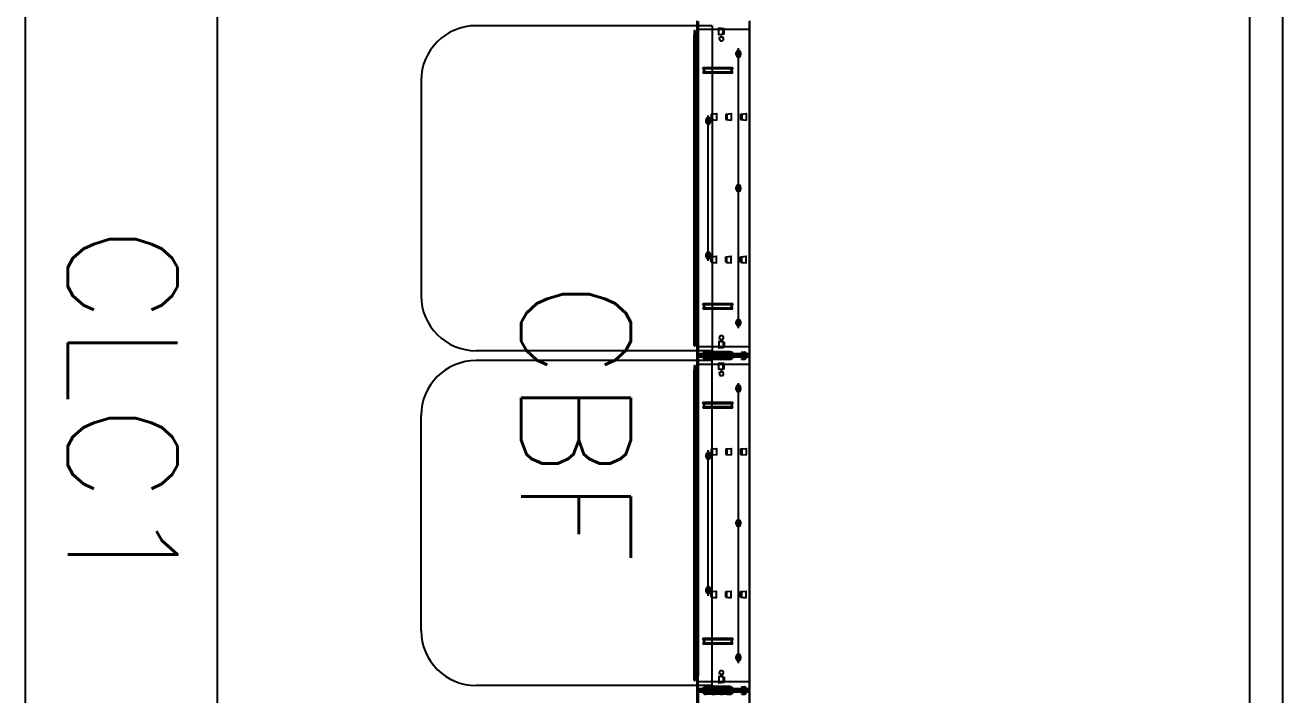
# Model space of a CAD drawing. Header units: millimetres. Extents: x -69706 to 52883, y -6882 to 68885.
# Drawn here: x -29707 to -27415, y 32001 to 33221 of the extents above; entities that cross this region are included whole.
import ezdxf

# ---------------------------------------------------------------- set-up
doc = ezdxf.new("R2010")
doc.units = ezdxf.units.MM
doc.layers.add('XFM1Q40$0$TYPE14X10', color=7, linetype='Continuous')
doc.styles.add('XFM1Q40$0$LSP', font='SIMPLEX.shx', dxfattribs={"bigfont": 'chineset.shx'})

# ---------------------------------------------------------------- blocks, each defined once
blk = doc.blocks.new('XFM1Q40$0$A$C10876e96')
at = {"layer": 'XFM1Q40$0$TYPE14X10', "color": 22}
for p, q in [((11918.2, 0), (11918.2, 4100)), ((11858.2, 60), (11858.2, 4040)), ((9626.6, 3790), (9626.6, 90)), ((9976.6, 3790), (9976.6, 90)), ((10851.3, 2660), (10851.3, 2636.5)), ((10851.3, 2636.5), (10851.3, 2660)), ((10851.3, 2050), (10851.3, 2658.5)), ((10852.8, 2658.5), (10852.8, 2635)), ((10946.3, 2660), (10946.3, 2051.5)), ((10946.3, 2660), (10946.3, 2644)), ((10946.3, 2050), (10946.3, 2658.5)), ((10878.2, 2651), (10448.2, 2651)), ((10845.8, 2642), (10845.8, 2635)), ((10845.8, 2642), (10847.3, 2642)), ((10845.8, 2636.5), (10845.8, 2076.5)), ((10845.8, 2636.5), (10852.8, 2636.5)), ((10847.3, 2642), (10847.3, 2636.5)), ((10847.3, 2636.5), (10847.3, 2076.5)), ((10851.3, 2636.5), (10847.3, 2636.5)), ((10852.8, 2644), (10851.3, 2644)), ((10851.3, 2636.5), (10851.3, 2076.5)), ((10852.8, 2651), (10852.8, 2059)), ((10946.3, 2644), (10852.8, 2644)), ((10852.8, 2636.5), (10852.8, 2076.5)), ((10878.2, 2651), (10878.2, 2059)), ((10900.3, 2645.5), (10890.3, 2646.5)), ((10898.3, 2645.6), (10890.3, 2646.4)), ((10890.3, 2634.6), (10890.3, 2646.4)), ((10900.3, 2635.5), (10890.3, 2634.5)), ((10898.3, 2635.4), (10890.3, 2634.6)), ((10898.3, 2635.4), (10898.3, 2645.6)), ((10900.3, 2635.5), (10900.3, 2645.5)), ((10852.8, 2635), (10845.8, 2635)), ((10845.8, 2073.5), (10845.8, 2633.5)), ((10851.3, 2633.5), (10845.8, 2633.5)), ((10847.3, 2073.5), (10847.3, 2633.5)), ((10852.8, 2633.5), (10851.3, 2633.5)), ((10852.8, 2073.5), (10852.8, 2633.5)), ((10892.6, 2630.5), (10897.9, 2630.5)), ((10893.8, 2623.5), (10896.8, 2623.5)), ((10921.7, 2602), (10930.8, 2602)), ((10921.7, 2602), (10930.8, 2602)), ((10921.7, 2598), (10930.8, 2598)), ((10921.7, 2598), (10930.8, 2598)), ((10922.3, 2598), (10922.3, 2602)), ((10922.3, 2602), (10922.3, 2598)), ((10926.3, 2100), (10926.3, 2610)), ((10926.3, 2607), (10926.3, 2593)), ((10930.3, 2598), (10930.3, 2602)), ((10930.3, 2602), (10930.3, 2598)), ((10861.3, 2575), (10916.3, 2575)), ((10862.4, 2571.7), (10861.3, 2575)), ((10862.4, 2568.3), (10861.3, 2565)), ((10862, 2573), (10915.6, 2573)), ((10862, 2567), (10915.6, 2567)), ((10871.9, 2575), (10905.7, 2575)), ((10916.3, 2575), (10915.1, 2571.7)), ((10916.3, 2565), (10915.1, 2568.3)), ((10348.2, 2551), (10348.2, 2159)), ((10861.3, 2565), (10916.3, 2565)), ((10871.9, 2565), (10905.7, 2565)), ((10866.7, 2479.5), (10875.8, 2479.5)), ((10866.7, 2479.5), (10875.8, 2479.5)), ((10866.7, 2475.5), (10875.8, 2475.5)), ((10866.7, 2475.5), (10875.8, 2475.5)), ((10867.3, 2475.5), (10867.3, 2479.5)), ((10867.3, 2479.5), (10867.3, 2475.5)), ((10871.3, 2222.5), (10871.3, 2487.5)), ((10871.3, 2484.5), (10871.3, 2470.5)), ((10875.3, 2475.5), (10875.3, 2479.5)), ((10875.3, 2479.5), (10875.3, 2475.5)), ((10876.3, 2490), (10886.2, 2491)), ((10876.3, 2490), (10876.3, 2480)), ((10876.3, 2480), (10886.2, 2479)), ((10878.3, 2490.1), (10886.3, 2490.9)), ((10878.3, 2490.1), (10878.3, 2479.9)), ((10878.3, 2479.9), (10886.3, 2479.1)), ((10886.3, 2490.9), (10886.3, 2479.1)), ((10903.3, 2490), (10913.2, 2491)), ((10903.3, 2490), (10903.3, 2480)), ((10903.3, 2480), (10913.2, 2479)), ((10905.3, 2490.1), (10913.3, 2490.9)), ((10905.3, 2490.1), (10905.3, 2479.9)), ((10905.3, 2479.9), (10913.3, 2479.1)), ((10913.3, 2490.9), (10913.3, 2479.1)), ((10930.3, 2490), (10940.2, 2491)), ((10930.3, 2490), (10930.3, 2480)), ((10930.3, 2480), (10940.2, 2479)), ((10932.3, 2490.1), (10940.3, 2490.9)), ((10932.3, 2490.1), (10932.3, 2479.9)), ((10932.3, 2479.9), (10940.3, 2479.1)), ((10940.3, 2490.9), (10940.3, 2479.1)), ((10926.3, 2362), (10926.3, 2348)), ((10921.7, 2357), (10930.8, 2357)), ((10921.7, 2357), (10930.8, 2357)), ((10921.7, 2353), (10930.8, 2353)), ((10921.7, 2353), (10930.8, 2353)), ((10922.3, 2353), (10922.3, 2357)), ((10922.3, 2357), (10922.3, 2353)), ((10930.3, 2353), (10930.3, 2357)), ((10930.3, 2357), (10930.3, 2353)), ((10866.7, 2234.5), (10875.8, 2234.5)), ((10866.7, 2234.5), (10875.8, 2234.5)), ((10866.7, 2230.5), (10875.8, 2230.5)), ((10866.7, 2230.5), (10875.8, 2230.5)), ((10867.3, 2230.5), (10867.3, 2234.5)), ((10867.3, 2234.5), (10867.3, 2230.5)), ((10871.3, 2239.5), (10871.3, 2225.5)), ((10875.3, 2230.5), (10875.3, 2234.5)), ((10875.3, 2234.5), (10875.3, 2230.5)), ((10876.3, 2230), (10886.2, 2231)), ((10876.3, 2220), (10876.3, 2230)), ((10878.3, 2230.1), (10886.3, 2230.9)), ((10878.3, 2219.9), (10878.3, 2230.1)), ((10886.3, 2219.1), (10886.3, 2230.9)), ((10903.3, 2230), (10913.2, 2231)), ((10903.3, 2220), (10903.3, 2230)), ((10905.3, 2230.1), (10913.3, 2230.9)), ((10905.3, 2219.9), (10905.3, 2230.1)), ((10913.3, 2219.1), (10913.3, 2230.9)), ((10930.3, 2230), (10940.2, 2231)), ((10930.3, 2220), (10930.3, 2230)), ((10932.3, 2230.1), (10940.3, 2230.9)), ((10932.3, 2219.9), (10932.3, 2230.1)), ((10940.3, 2219.1), (10940.3, 2230.9)), ((10876.3, 2220), (10886.2, 2219)), ((10878.3, 2219.9), (10886.3, 2219.1)), ((10903.3, 2220), (10913.2, 2219)), ((10905.3, 2219.9), (10913.3, 2219.1)), ((10930.3, 2220), (10940.2, 2219)), ((10932.3, 2219.9), (10940.3, 2219.1)), ((10861.3, 2145), (10916.3, 2145)), ((10862.4, 2141.7), (10861.3, 2145)), ((10862.4, 2138.3), (10861.3, 2135)), ((10861.3, 2135), (10916.3, 2135)), ((10862, 2143), (10915.6, 2143)), ((10862, 2137), (10915.6, 2137)), ((10871.9, 2145), (10905.7, 2145)), ((10871.9, 2135), (10905.7, 2135)), ((10916.3, 2145), (10915.1, 2141.7)), ((10916.3, 2135), (10915.1, 2138.3)), ((10921.7, 2112), (10930.8, 2112)), ((10921.7, 2112), (10930.8, 2112)), ((10922.3, 2108), (10922.3, 2112)), ((10922.3, 2112), (10922.3, 2108)), ((10926.3, 2117), (10926.3, 2103)), ((10930.3, 2108), (10930.3, 2112)), ((10930.3, 2112), (10930.3, 2108)), ((10893.8, 2086.5), (10896.8, 2086.5)), ((10921.7, 2108), (10930.8, 2108)), ((10921.7, 2108), (10930.8, 2108)), ((10852.8, 2076.5), (10845.8, 2076.5)), ((10845.8, 2068), (10845.8, 2075)), ((10852.8, 2075), (10845.8, 2075)), ((10845.8, 2073.5), (10851.3, 2073.5)), ((10845.8, 2068), (10847.3, 2068)), ((10847.3, 2068), (10847.3, 2073.5)), ((10851.3, 2073.5), (10847.3, 2073.5)), ((10851.3, 2076.5), (10851.3, 2051.5)), ((10851.3, 2050), (10851.3, 2073.5)), ((10851.3, 2073.5), (10852.8, 2073.5)), ((10852.8, 2066), (10851.3, 2066)), ((10852.8, 2051.5), (10852.8, 2075)), ((10946.3, 2066), (10852.8, 2066)), ((10900.3, 2074.5), (10890.3, 2075.5)), ((10898.3, 2074.6), (10890.3, 2075.4)), ((10890.3, 2075.4), (10890.3, 2063.6)), ((10900.3, 2064.5), (10890.3, 2063.5)), ((10898.3, 2064.4), (10890.3, 2063.6)), ((10892.6, 2079.5), (10897.9, 2079.5)), ((10898.3, 2074.6), (10898.3, 2064.4)), ((10900.3, 2074.5), (10900.3, 2064.5)), ((10946.3, 2050), (10946.3, 2066)), ((10878.2, 2059), (10448.2, 2059)), ((10878.2, 2041), (10448.2, 2041)), ((10946.3, 2053), (10851.3, 2053)), ((10946.3, 2051.5), (10851.3, 2051.5)), ((10946.3, 2050), (10851.3, 2050)), ((10946.3, 2050), (10851.3, 2050)), ((10946.3, 2050), (10851.3, 2050)), ((10946.3, 2050), (10851.3, 2050)), ((10851.3, 2050), (10851.3, 2026.5)), ((10851.3, 2026.5), (10851.3, 2050)), ((10851.3, 1440), (10851.3, 2048.5)), ((10946.3, 2048.5), (10851.3, 2048.5)), ((10946.3, 2047), (10851.3, 2047)), ((10946.3, 2051.5), (10852.8, 2051.5)), ((10946.3, 2048.5), (10852.8, 2048.5)), ((10852.8, 2048.5), (10852.8, 2025)), ((10852.8, 1449), (10852.8, 2041)), ((10861.3, 2051.5), (10861.3, 2050)), ((10861.3, 2048.5), (10861.3, 2050)), ((10910.8, 2057), (10866.8, 2057)), ((10910.8, 2055.5), (10866.8, 2055.5)), ((10910.8, 2044.5), (10866.8, 2044.5)), ((10910.8, 2043), (10866.8, 2043)), ((10876.3, 2051.5), (10876.3, 2050)), ((10876.3, 2048.5), (10876.3, 2050)), ((10878.3, 2057), (10878.1, 2055.5)), ((10878.1, 2055.5), (10883.4, 2055)), ((10878.1, 2044.5), (10883.4, 2045)), ((10878.3, 2043), (10878.1, 2044.5)), ((10878.2, 1449), (10878.2, 2041)), ((10878.3, 2057), (10883.6, 2056.5)), ((10878.3, 2043), (10883.6, 2043.5)), ((10884.8, 2053), (10884.8, 2053.5)), ((10884.8, 2047), (10884.8, 2046.5)), ((10886.3, 2053), (10886.3, 2053.5)), ((10886.3, 2047), (10886.3, 2046.5)), ((10891.8, 2053.5), (10891.8, 2050)), ((10891.8, 2046.5), (10891.8, 2050)), ((10898.3, 2057), (10893, 2056.5)), ((10898.3, 2043), (10893, 2043.5)), ((10898.5, 2055.5), (10893.2, 2055)), ((10898.5, 2044.5), (10893.2, 2045)), ((10893.3, 2053.5), (10893.3, 2051.5)), ((10893.3, 2046.5), (10893.3, 2048.5)), ((10897.3, 2053.5), (10897.3, 2051.5)), ((10897.3, 2046.5), (10897.3, 2048.5)), ((10898.3, 2057), (10898.5, 2055.5)), ((10898.3, 2043), (10898.5, 2044.5)), ((10898.8, 2053.5), (10898.8, 2050)), ((10898.8, 2046.5), (10898.8, 2050)), ((10900.3, 2051.5), (10900.3, 2050)), ((10900.3, 2048.5), (10900.3, 2050)), ((10903.3, 2051.5), (10903.3, 2050)), ((10903.3, 2048.5), (10903.3, 2050)), ((10905.3, 2057), (10905.1, 2055.5)), ((10905.1, 2055.5), (10910.4, 2055)), ((10905.1, 2044.5), (10910.4, 2045)), ((10905.3, 2043), (10905.1, 2044.5)), ((10905.3, 2057), (10910.6, 2056.5)), ((10905.3, 2043), (10910.6, 2043.5)), ((10911.8, 2053), (10911.8, 2053.5)), ((10911.8, 2047), (10911.8, 2046.5)), ((10913.3, 2053), (10913.3, 2053.5)), ((10913.3, 2047), (10913.3, 2046.5)), ((10916.3, 2051.5), (10916.3, 2050)), ((10916.3, 2048.5), (10916.3, 2050)), ((10930.3, 2051.5), (10930.3, 2050)), ((10930.3, 2048.5), (10930.3, 2050)), ((10932.3, 2057), (10932.1, 2055.5)), ((10932.1, 2055.5), (10937.4, 2055)), ((10932.1, 2044.5), (10937.4, 2045)), ((10932.3, 2043), (10932.1, 2044.5)), ((10932.3, 2057), (10937.6, 2056.5)), ((10932.3, 2043), (10937.6, 2043.5)), ((10938.8, 2053), (10938.8, 2053.5)), ((10938.8, 2047), (10938.8, 2046.5)), ((10940.3, 2053), (10940.3, 2053.5)), ((10940.3, 2047), (10940.3, 2046.5)), ((10946.3, 2050), (10946.3, 1441.5)), ((10946.3, 2050), (10946.3, 2034)), ((10946.3, 1440), (10946.3, 2048.5)), ((10845.8, 2032), (10845.8, 2025)), ((10845.8, 2032), (10847.3, 2032)), ((10845.8, 2026.5), (10845.8, 1466.5)), ((10845.8, 2026.5), (10852.8, 2026.5)), ((10852.8, 2025), (10845.8, 2025)), ((10845.8, 1463.5), (10845.8, 2023.5)), ((10851.3, 2023.5), (10845.8, 2023.5)), ((10847.3, 2032), (10847.3, 2026.5)), ((10847.3, 2026.5), (10847.3, 1466.5)), ((10851.3, 2026.5), (10847.3, 2026.5)), ((10847.3, 1463.5), (10847.3, 2023.5)), ((10852.8, 2034), (10851.3, 2034)), ((10851.3, 2026.5), (10851.3, 1466.5)), ((10852.8, 2023.5), (10851.3, 2023.5)), ((10946.3, 2034), (10852.8, 2034)), ((10852.8, 2026.5), (10852.8, 1466.5)), ((10852.8, 1463.5), (10852.8, 2023.5)), ((10900.3, 2035.5), (10890.3, 2036.5)), ((10898.3, 2035.6), (10890.3, 2036.4)), ((10890.3, 2024.6), (10890.3, 2036.4)), ((10900.3, 2025.5), (10890.3, 2024.5)), ((10898.3, 2025.4), (10890.3, 2024.6)), ((10892.6, 2020.5), (10897.9, 2020.5)), ((10898.3, 2025.4), (10898.3, 2035.6)), ((10900.3, 2025.5), (10900.3, 2035.5)), ((10893.8, 2013.5), (10896.8, 2013.5)), ((10926.3, 1490), (10926.3, 2000)), ((10926.3, 1997), (10926.3, 1983)), ((10921.7, 1992), (10930.8, 1992)), ((10921.7, 1992), (10930.8, 1992)), ((10921.7, 1988), (10930.8, 1988)), ((10921.7, 1988), (10930.8, 1988)), ((10922.3, 1988), (10922.3, 1992)), ((10922.3, 1992), (10922.3, 1988)), ((10930.3, 1988), (10930.3, 1992)), ((10930.3, 1992), (10930.3, 1988)), ((10861.3, 1965), (10916.3, 1965)), ((10862.4, 1961.7), (10861.3, 1965)), ((10862.4, 1958.3), (10861.3, 1955)), ((10861.3, 1955), (10916.3, 1955)), ((10862, 1963), (10915.6, 1963)), ((10862, 1957), (10915.6, 1957)), ((10871.9, 1965), (10905.7, 1965)), ((10871.9, 1955), (10905.7, 1955)), ((10916.3, 1965), (10915.1, 1961.7)), ((10916.3, 1955), (10915.1, 1958.3)), ((10348.2, 1549), (10348.2, 1941)), ((10876.3, 1880), (10886.2, 1881)), ((10876.3, 1880), (10876.3, 1870)), ((10878.3, 1880.1), (10886.3, 1880.9)), ((10878.3, 1880.1), (10878.3, 1869.9)), ((10886.3, 1880.9), (10886.3, 1869.1)), ((10903.3, 1880), (10913.2, 1881)), ((10903.3, 1880), (10903.3, 1870)), ((10905.3, 1880.1), (10913.3, 1880.9)), ((10905.3, 1880.1), (10905.3, 1869.9)), ((10913.3, 1880.9), (10913.3, 1869.1)), ((10930.3, 1880), (10940.2, 1881)), ((10930.3, 1880), (10930.3, 1870)), ((10932.3, 1880.1), (10940.3, 1880.9)), ((10932.3, 1880.1), (10932.3, 1869.9)), ((10940.3, 1880.9), (10940.3, 1869.1)), ((10866.7, 1869.5), (10875.8, 1869.5)), ((10866.7, 1869.5), (10875.8, 1869.5)), ((10866.7, 1865.5), (10875.8, 1865.5)), ((10866.7, 1865.5), (10875.8, 1865.5)), ((10867.3, 1865.5), (10867.3, 1869.5)), ((10867.3, 1869.5), (10867.3, 1865.5)), ((10871.3, 1612.5), (10871.3, 1877.5)), ((10871.3, 1874.5), (10871.3, 1860.5)), ((10875.3, 1865.5), (10875.3, 1869.5)), ((10875.3, 1869.5), (10875.3, 1865.5)), ((10876.3, 1870), (10886.2, 1869)), ((10878.3, 1869.9), (10886.3, 1869.1)), ((10903.3, 1870), (10913.2, 1869)), ((10905.3, 1869.9), (10913.3, 1869.1)), ((10930.3, 1870), (10940.2, 1869)), ((10932.3, 1869.9), (10940.3, 1869.1)), ((10921.7, 1747), (10930.8, 1747)), ((10921.7, 1747), (10930.8, 1747)), ((10921.7, 1743), (10930.8, 1743)), ((10921.7, 1743), (10930.8, 1743)), ((10922.3, 1743), (10922.3, 1747)), ((10922.3, 1747), (10922.3, 1743)), ((10926.3, 1752), (10926.3, 1738)), ((10930.3, 1743), (10930.3, 1747)), ((10930.3, 1747), (10930.3, 1743)), ((10871.3, 1629.5), (10871.3, 1615.5)), ((10866.7, 1624.5), (10875.8, 1624.5)), ((10866.7, 1624.5), (10875.8, 1624.5)), ((10866.7, 1620.5), (10875.8, 1620.5)), ((10866.7, 1620.5), (10875.8, 1620.5)), ((10867.3, 1620.5), (10867.3, 1624.5)), ((10867.3, 1624.5), (10867.3, 1620.5)), ((10875.3, 1620.5), (10875.3, 1624.5)), ((10875.3, 1624.5), (10875.3, 1620.5)), ((10876.3, 1620), (10886.2, 1621)), ((10876.3, 1610), (10876.3, 1620)), ((10876.3, 1610), (10886.2, 1609)), ((10878.3, 1620.1), (10886.3, 1620.9)), ((10878.3, 1609.9), (10878.3, 1620.1)), ((10878.3, 1609.9), (10886.3, 1609.1)), ((10886.3, 1609.1), (10886.3, 1620.9)), ((10903.3, 1620), (10913.2, 1621)), ((10903.3, 1610), (10903.3, 1620)), ((10903.3, 1610), (10913.2, 1609)), ((10905.3, 1620.1), (10913.3, 1620.9)), ((10905.3, 1609.9), (10905.3, 1620.1)), ((10905.3, 1609.9), (10913.3, 1609.1)), ((10913.3, 1609.1), (10913.3, 1620.9)), ((10930.3, 1620), (10940.2, 1621)), ((10930.3, 1610), (10930.3, 1620)), ((10930.3, 1610), (10940.2, 1609)), ((10932.3, 1620.1), (10940.3, 1620.9)), ((10932.3, 1609.9), (10932.3, 1620.1)), ((10932.3, 1609.9), (10940.3, 1609.1)), ((10940.3, 1609.1), (10940.3, 1620.9)), ((10861.3, 1535), (10916.3, 1535)), ((10862.4, 1531.7), (10861.3, 1535)), ((10862.4, 1528.3), (10861.3, 1525)), ((10861.3, 1525), (10916.3, 1525)), ((10862, 1533), (10915.6, 1533)), ((10862, 1527), (10915.6, 1527)), ((10871.9, 1535), (10905.7, 1535)), ((10871.9, 1525), (10905.7, 1525)), ((10916.3, 1535), (10915.1, 1531.7)), ((10916.3, 1525), (10915.1, 1528.3)), ((10921.7, 1502), (10930.8, 1502)), ((10921.7, 1502), (10930.8, 1502)), ((10921.7, 1498), (10930.8, 1498)), ((10921.7, 1498), (10930.8, 1498)), ((10922.3, 1498), (10922.3, 1502)), ((10922.3, 1502), (10922.3, 1498)), ((10926.3, 1507), (10926.3, 1493)), ((10930.3, 1498), (10930.3, 1502)), ((10930.3, 1502), (10930.3, 1498)), ((10892.6, 1469.5), (10897.9, 1469.5)), ((10893.8, 1476.5), (10896.8, 1476.5)), ((10878.2, 1449), (10448.2, 1449)), ((10852.8, 1466.5), (10845.8, 1466.5)), ((10845.8, 1458), (10845.8, 1465)), ((10852.8, 1465), (10845.8, 1465)), ((10845.8, 1463.5), (10851.3, 1463.5)), ((10845.8, 1458), (10847.3, 1458)), ((10847.3, 1458), (10847.3, 1463.5)), ((10851.3, 1463.5), (10847.3, 1463.5)), ((10851.3, 1466.5), (10851.3, 1441.5)), ((10851.3, 1440), (10851.3, 1463.5)), ((10851.3, 1463.5), (10852.8, 1463.5)), ((10852.8, 1456), (10851.3, 1456)), ((10852.8, 1441.5), (10852.8, 1465)), ((10946.3, 1456), (10852.8, 1456)), ((10910.8, 1447), (10866.8, 1447)), ((10910.8, 1445.5), (10866.8, 1445.5)), ((10878.3, 1447), (10878.1, 1445.5)), ((10878.1, 1445.5), (10883.4, 1445)), ((10878.3, 1447), (10883.6, 1446.5)), ((10900.3, 1464.5), (10890.3, 1465.5)), ((10898.3, 1464.6), (10890.3, 1465.4)), ((10890.3, 1465.4), (10890.3, 1453.6)), ((10900.3, 1454.5), (10890.3, 1453.5)), ((10898.3, 1454.4), (10890.3, 1453.6)), ((10898.3, 1447), (10893, 1446.5)), ((10898.5, 1445.5), (10893.2, 1445)), ((10898.3, 1464.6), (10898.3, 1454.4)), ((10898.3, 1447), (10898.5, 1445.5)), ((10900.3, 1464.5), (10900.3, 1454.5)), ((10905.3, 1447), (10905.1, 1445.5)), ((10905.1, 1445.5), (10910.4, 1445)), ((10905.3, 1447), (10910.6, 1446.5)), ((10932.3, 1447), (10932.1, 1445.5)), ((10932.1, 1445.5), (10937.4, 1445)), ((10932.3, 1447), (10937.6, 1446.5)), ((10946.3, 1440), (10946.3, 1456)), ((10946.3, 1443), (10851.3, 1443)), ((10946.3, 1441.5), (10851.3, 1441.5)), ((10946.3, 1440), (10851.3, 1440)), ((10946.3, 1440), (10851.3, 1440)), ((10946.3, 1440), (10851.3, 1440)), ((10946.3, 1440), (10851.3, 1440)), ((10851.3, 1440), (10851.3, 1416.5)), ((10851.3, 1416.5), (10851.3, 1440)), ((10851.3, 830), (10851.3, 1438.5)), ((10946.3, 1438.5), (10851.3, 1438.5)), ((10946.3, 1437), (10851.3, 1437)), ((10946.3, 1441.5), (10852.8, 1441.5)), ((10946.3, 1438.5), (10852.8, 1438.5)), ((10852.8, 1438.5), (10852.8, 1415)), ((10861.3, 1441.5), (10861.3, 1440)), ((10861.3, 1438.5), (10861.3, 1440)), ((10910.8, 1434.5), (10866.8, 1434.5)), ((10910.8, 1433), (10866.8, 1433)), ((10876.3, 1441.5), (10876.3, 1440)), ((10876.3, 1438.5), (10876.3, 1440)), ((10878.1, 1434.5), (10883.4, 1435)), ((10878.3, 1433), (10878.1, 1434.5)), ((10878.3, 1433), (10883.6, 1433.5)), ((10884.8, 1443), (10884.8, 1443.5)), ((10884.8, 1437), (10884.8, 1436.5)), ((10886.3, 1443), (10886.3, 1443.5)), ((10886.3, 1437), (10886.3, 1436.5)), ((10891.8, 1443.5), (10891.8, 1440)), ((10891.8, 1436.5), (10891.8, 1440)), ((10898.3, 1433), (10893, 1433.5)), ((10898.5, 1434.5), (10893.2, 1435)), ((10893.3, 1443.5), (10893.3, 1441.5)), ((10893.3, 1436.5), (10893.3, 1438.5)), ((10897.3, 1443.5), (10897.3, 1441.5)), ((10897.3, 1436.5), (10897.3, 1438.5)), ((10898.3, 1433), (10898.5, 1434.5)), ((10898.8, 1443.5), (10898.8, 1440)), ((10898.8, 1436.5), (10898.8, 1440)), ((10900.3, 1441.5), (10900.3, 1440)), ((10900.3, 1438.5), (10900.3, 1440)), ((10903.3, 1441.5), (10903.3, 1440)), ((10903.3, 1438.5), (10903.3, 1440)), ((10905.1, 1434.5), (10910.4, 1435)), ((10905.3, 1433), (10905.1, 1434.5)), ((10905.3, 1433), (10910.6, 1433.5)), ((10911.8, 1443), (10911.8, 1443.5)), ((10911.8, 1437), (10911.8, 1436.5)), ((10913.3, 1443), (10913.3, 1443.5)), ((10913.3, 1437), (10913.3, 1436.5)), ((10916.3, 1441.5), (10916.3, 1440)), ((10916.3, 1438.5), (10916.3, 1440)), ((10930.3, 1441.5), (10930.3, 1440)), ((10930.3, 1438.5), (10930.3, 1440)), ((10932.1, 1434.5), (10937.4, 1435)), ((10932.3, 1433), (10932.1, 1434.5)), ((10932.3, 1433), (10937.6, 1433.5)), ((10938.8, 1443), (10938.8, 1443.5)), ((10938.8, 1437), (10938.8, 1436.5)), ((10940.3, 1443), (10940.3, 1443.5)), ((10940.3, 1437), (10940.3, 1436.5)), ((10946.3, 1440), (10946.3, 831.5)), ((10946.3, 1440), (10946.3, 1424)), ((10946.3, 830), (10946.3, 1438.5))]:
    blk.add_line(p, q, dxfattribs=at)
for centre, radius, start, end in [((10448.2, 2551), 100, 90, 180), ((10890.3, 2646.4), 0.0502, 78.5788, 270), ((10890.3, 2634.6), 0.0502, 90, 281.4212), ((10895.8, 2627.5), 4.49, 153.4401, 242.8116), ((10895.3, 2627.5), 4, 30, 150), ((10894.7, 2627.5), 4.49, 297.1884, 26.5599), ((10926.3, 2602), 4, 0, 180), ((10926.3, 2602), 4, 0, 180), ((10926.3, 2598), 4, 180, 0), ((10926.3, 2598), 4, 180, 0), ((10871.9, 2565), 10, 90, 160.71), ((10871.9, 2575), 10, 199.29, 270), ((10905.7, 2565), 10, 19.29, 90), ((10905.7, 2575), 10, 270, 340.71), ((10871.3, 2479.5), 4, 0, 180), ((10871.3, 2479.5), 4, 0, 180), ((10871.3, 2475.5), 4, 180, 0), ((10871.3, 2475.5), 4, 180, 0), ((10886.2, 2490.9), 0.0502, 270, 101.4212), ((10886.2, 2479.1), 0.0502, 258.5788, 90), ((10913.2, 2490.9), 0.0502, 270, 101.4212), ((10913.2, 2479.1), 0.0502, 258.5788, 90), ((10940.2, 2490.9), 0.0502, 270, 101.4212), ((10940.2, 2479.1), 0.0502, 258.5788, 90), ((10926.3, 2357), 4, 0, 180), ((10926.3, 2357), 4, 0, 180), ((10926.3, 2353), 4, 180, 0), ((10926.3, 2353), 4, 180, 0), ((10871.3, 2234.5), 4, 0, 180), ((10871.3, 2234.5), 4, 0, 180), ((10871.3, 2230.5), 4, 180, 0), ((10871.3, 2230.5), 4, 180, 0), ((10886.2, 2230.9), 0.0502, 270, 101.4212), ((10913.2, 2230.9), 0.0502, 270, 101.4212), ((10940.2, 2230.9), 0.0502, 270, 101.4212), ((10886.2, 2219.1), 0.0502, 258.5788, 90), ((10913.2, 2219.1), 0.0502, 258.5788, 90), ((10940.2, 2219.1), 0.0502, 258.5788, 90), ((10448.2, 2159), 100, 180, 270), ((10871.9, 2135), 10, 90, 160.71), ((10871.9, 2145), 10, 199.29, 270), ((10905.7, 2135), 10, 19.29, 90), ((10905.7, 2145), 10, 270, 340.71), ((10926.3, 2112), 4, 0, 180), ((10926.3, 2112), 4, 0, 180), ((10895.8, 2082.5), 4.49, 117.1884, 206.5599), ((10894.7, 2082.5), 4.49, 333.4401, 62.8116), ((10926.3, 2108), 4, 180, 0), ((10926.3, 2108), 4, 180, 0), ((10890.3, 2075.4), 0.0502, 78.5788, 270), ((10890.3, 2063.6), 0.0502, 90, 281.4212), ((10895.3, 2082.5), 4, 210, 330), ((10448.2, 1941), 100, 90, 180), ((10866.8, 2051.5), 5.5, 90, 180), ((10866.8, 2048.5), 5.5, 180, 270), ((10866.8, 2051.5), 4, 90, 180), ((10866.8, 2048.5), 4, 180, 270), ((10883.3, 2053.5), 1.5, 0, 85), ((10883.3, 2046.5), 1.5, 275, 0), ((10883.3, 2053.5), 3, 0, 85), ((10883.3, 2046.5), 3, 275, 0), ((10887.8, 2053), 3, 180, 270), ((10887.8, 2047), 3, 90, 180), ((10887.8, 2053), 1.5, 180, 270), ((10887.8, 2047), 1.5, 90, 180), ((10888.8, 2053), 3, 270, 0), ((10888.8, 2053), 1.5, 270, 0), ((10888.8, 2047), 3, 0, 90), ((10888.8, 2047), 1.5, 0, 90), ((10893.3, 2053.5), 3, 95, 180), ((10893.3, 2046.5), 3, 180, 265), ((10895.3, 2053.5), 3.5, 0, 180), ((10893.3, 2053.5), 1.5, 95, 180), ((10893.3, 2046.5), 1.5, 180, 265), ((10895.3, 2046.5), 3.5, 180, 0), ((10895.3, 2053.5), 2, 0, 180), ((10895.3, 2046.5), 2, 180, 0), ((10910.3, 2053.5), 1.5, 0, 85), ((10910.3, 2046.5), 1.5, 275, 0), ((10910.3, 2053.5), 3, 0, 85), ((10910.3, 2046.5), 3, 275, 0), ((10910.8, 2051.5), 5.5, 0, 90), ((10910.8, 2051.5), 4, 0, 90), ((10910.8, 2048.5), 4, 270, 0), ((10910.8, 2048.5), 5.5, 270, 0), ((10914.8, 2053), 3, 180, 270), ((10914.8, 2047), 3, 90, 180), ((10914.8, 2053), 1.5, 180, 270), ((10914.8, 2047), 1.5, 90, 180), ((10937.3, 2053.5), 1.5, 0, 85), ((10937.3, 2046.5), 1.5, 275, 0), ((10937.3, 2053.5), 3, 0, 85), ((10937.3, 2046.5), 3, 275, 0), ((10941.8, 2053), 3, 180, 210), ((10941.8, 2047), 3, 150, 180), ((10941.8, 2053), 3, 210, 270), ((10941.8, 2047), 3, 90, 150), ((10941.8, 2053), 1.5, 180, 270), ((10941.8, 2047), 1.5, 90, 180), ((10890.3, 2036.4), 0.0502, 78.5788, 270), ((10890.3, 2024.6), 0.0502, 90, 281.4212), ((10895.8, 2017.5), 4.49, 153.4401, 242.8116), ((10895.3, 2017.5), 4, 30, 150), ((10894.7, 2017.5), 4.49, 297.1884, 26.5599), ((10926.3, 1992), 4, 0, 180), ((10926.3, 1992), 4, 0, 180), ((10926.3, 1988), 4, 180, 0), ((10926.3, 1988), 4, 180, 0), ((10871.9, 1955), 10, 90, 160.71), ((10871.9, 1965), 10, 199.29, 270), ((10905.7, 1955), 10, 19.29, 90), ((10905.7, 1965), 10, 270, 340.71), ((10886.2, 1880.9), 0.0502, 270, 101.4212), ((10913.2, 1880.9), 0.0502, 270, 101.4212), ((10940.2, 1880.9), 0.0502, 270, 101.4212), ((10871.3, 1869.5), 4, 0, 180), ((10871.3, 1869.5), 4, 0, 180), ((10871.3, 1865.5), 4, 180, 0), ((10871.3, 1865.5), 4, 180, 0), ((10886.2, 1869.1), 0.0502, 258.5788, 90), ((10913.2, 1869.1), 0.0502, 258.5788, 90), ((10940.2, 1869.1), 0.0502, 258.5788, 90), ((10926.3, 1747), 4, 0, 180), ((10926.3, 1747), 4, 0, 180), ((10926.3, 1743), 4, 180, 0), ((10926.3, 1743), 4, 180, 0), ((10871.3, 1624.5), 4, 0, 180), ((10871.3, 1624.5), 4, 0, 180), ((10871.3, 1620.5), 4, 180, 0), ((10871.3, 1620.5), 4, 180, 0), ((10886.2, 1620.9), 0.0502, 270, 101.4212), ((10886.2, 1609.1), 0.0502, 258.5788, 90), ((10913.2, 1620.9), 0.0502, 270, 101.4212), ((10913.2, 1609.1), 0.0502, 258.5788, 90), ((10940.2, 1620.9), 0.0502, 270, 101.4212), ((10940.2, 1609.1), 0.0502, 258.5788, 90), ((10448.2, 1549), 100, 180, 270), ((10871.9, 1525), 10, 90, 160.71), ((10871.9, 1535), 10, 199.29, 270), ((10905.7, 1525), 10, 19.29, 90), ((10905.7, 1535), 10, 270, 340.71), ((10926.3, 1502), 4, 0, 180), ((10926.3, 1502), 4, 0, 180), ((10926.3, 1498), 4, 180, 0), ((10926.3, 1498), 4, 180, 0), ((10895.8, 1472.5), 4.49, 117.1884, 206.5599), ((10895.3, 1472.5), 4, 210, 330), ((10894.7, 1472.5), 4.49, 333.4401, 62.8116), ((10866.8, 1441.5), 5.5, 90, 180), ((10866.8, 1441.5), 4, 90, 180), ((10883.3, 1443.5), 1.5, 0, 85), ((10883.3, 1443.5), 3, 0, 85), ((10890.3, 1465.4), 0.0502, 78.5788, 270), ((10890.3, 1453.6), 0.0502, 90, 281.4212), ((10893.3, 1443.5), 3, 95, 180), ((10895.3, 1443.5), 3.5, 0, 180), ((10893.3, 1443.5), 1.5, 95, 180), ((10895.3, 1443.5), 2, 0, 180), ((10910.3, 1443.5), 1.5, 0, 85), ((10910.3, 1443.5), 3, 0, 85), ((10910.8, 1441.5), 5.5, 0, 90), ((10910.8, 1441.5), 4, 0, 90), ((10937.3, 1443.5), 1.5, 0, 85), ((10937.3, 1443.5), 3, 0, 85), ((10866.8, 1438.5), 5.5, 180, 270), ((10866.8, 1438.5), 4, 180, 270), ((10883.3, 1436.5), 1.5, 275, 0), ((10883.3, 1436.5), 3, 275, 0), ((10887.8, 1443), 3, 180, 270), ((10887.8, 1437), 3, 90, 180), ((10887.8, 1443), 1.5, 180, 270), ((10887.8, 1437), 1.5, 90, 180), ((10888.8, 1443), 3, 270, 0), ((10888.8, 1443), 1.5, 270, 0), ((10888.8, 1437), 3, 0, 90), ((10888.8, 1437), 1.5, 0, 90), ((10893.3, 1436.5), 3, 180, 265), ((10893.3, 1436.5), 1.5, 180, 265), ((10895.3, 1436.5), 3.5, 180, 0), ((10895.3, 1436.5), 2, 180, 0), ((10910.3, 1436.5), 1.5, 275, 0), ((10910.3, 1436.5), 3, 275, 0), ((10910.8, 1438.5), 4, 270, 0), ((10910.8, 1438.5), 5.5, 270, 0), ((10914.8, 1443), 3, 180, 270), ((10914.8, 1437), 3, 90, 180), ((10914.8, 1443), 1.5, 180, 270), ((10914.8, 1437), 1.5, 90, 180), ((10937.3, 1436.5), 1.5, 275, 0), ((10937.3, 1436.5), 3, 275, 0), ((10941.8, 1443), 3, 180, 210), ((10941.8, 1437), 3, 150, 180), ((10941.8, 1443), 3, 210, 270), ((10941.8, 1437), 3, 90, 150), ((10941.8, 1443), 1.5, 180, 270), ((10941.8, 1437), 1.5, 90, 180)]:
    blk.add_arc(centre, radius, start, end, dxfattribs=at)
at = {"layer": 'XFM1Q40$0$TYPE14X10', "color": 22, "style": 'XFM1Q40$0$LSP'}
for s, p in [('CLC1', (9704.2, 2287.6)), ('CBF', (10530.4, 2187.6))]:
    blk.add_text(s, height=200, rotation=270, dxfattribs=at).set_placement(p)

msp = doc.modelspace()

# ---------------------------------------------------------------- block references
msp.add_blockref('XFM1Q40$0$A$C10876e96', (-39333.23, 30569.334))

doc.saveas('drawing.dxf')
